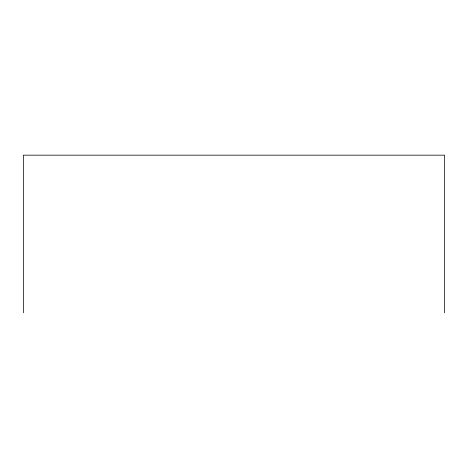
<?xml version="1.0" encoding="UTF-8"?>
<svg xmlns="http://www.w3.org/2000/svg" width="468" height="468" viewBox="0 0 468 468"><rect width="100%" height="100%" fill="white"/><g stroke="black" fill="none" stroke-linecap="round" stroke-linejoin="round"><path stroke-width="0.7" d="M444.6 312.835L444.6 155.165L23.4 155.165L23.4 312.835"/></g></svg>
